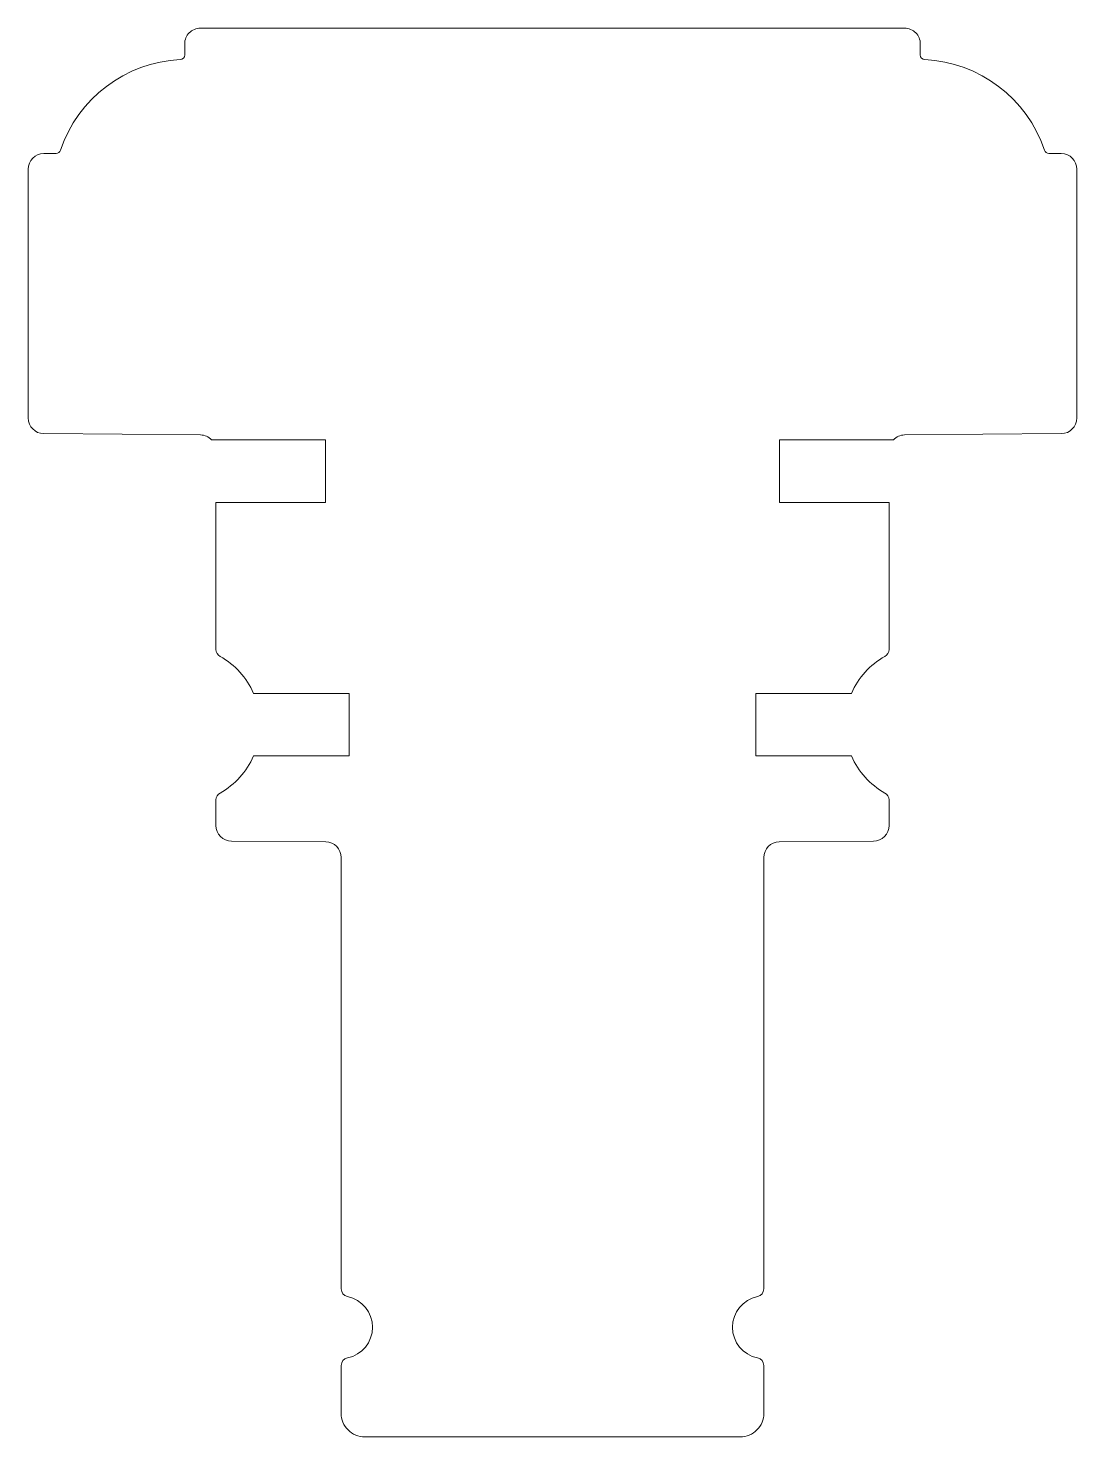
# Model space of a CAD drawing. Header units: inches. Extents: x 16.6 to 83.6, y 14.5 to 104.5.
import ezdxf

# ---------------------------------------------------------------- set-up
doc = ezdxf.new("R2010")
doc.units = ezdxf.units.IN
doc.header["$MEASUREMENT"] = 0
doc.layers.add('Stakta', color=7, linetype='Continuous', lineweight=25)

msp = doc.modelspace()

# ---------------------------------------------------------------- linework, layer by layer
at = {"layer": 'Stakta', "color": 18, "lineweight": 5, "true_color": 0x000000}
msp.add_lwpolyline([(62.118, 14.529, 0.414214), (63.618, 16.029), (63.618, 19.079, 0.356394), (63.218, 19.569, -0.816497), (63.218, 23.488, 0.356394), (63.618, 23.978), (63.618, 51.538, -0.41166), (64.609, 52.538), (70.627, 52.59, 0.41166), (71.618, 53.59), (71.618, 55.223, 0.272028), (71.361, 55.66, -0.164174), (69.213, 58.028), (63.118, 58.028), (63.118, 62.028), (69.213, 62.028, -0.164174), (71.361, 64.395, 0.272028), (71.618, 64.832), (71.618, 74.229), (64.618, 74.229), (64.618, 78.229), (71.895, 78.229, -0.202389), (72.609, 78.538), (82.627, 78.625, 0.41166), (83.618, 79.625), (83.618, 95.52, 0.41166), (82.627, 96.52), (81.835, 96.527, -0.31994), (81.553, 96.732, 0.309086), (73.903, 102.52, -0.400155), (73.618, 102.82), (73.618, 103.529, 0.414214), (72.618, 104.529), (27.618, 104.529, 0.414214), (26.618, 103.529), (26.618, 102.82, -0.400155), (26.332, 102.52, 0.309086), (18.683, 96.732, -0.31994), (18.401, 96.527), (17.609, 96.52, 0.41166), (16.618, 95.52), (16.618, 79.625, 0.41166), (17.609, 78.625), (27.627, 78.538, -0.202389), (28.34, 78.229), (35.618, 78.229), (35.618, 74.229), (28.618, 74.229), (28.618, 64.832, 0.272028), (28.875, 64.395, -0.164174), (31.023, 62.028), (37.118, 62.028), (37.118, 58.028), (31.023, 58.028, -0.164174), (28.875, 55.66, 0.272028), (28.618, 55.223), (28.618, 53.59, 0.41166), (29.609, 52.59), (35.627, 52.538, -0.41166), (36.618, 51.538), (36.618, 23.978, 0.356394), (37.018, 23.488, -0.816497), (37.018, 19.569, 0.356394), (36.618, 19.079), (36.618, 16.029, 0.414214), (38.118, 14.529)], format="xyb", close=True, dxfattribs=at)

doc.saveas('drawing.dxf')
